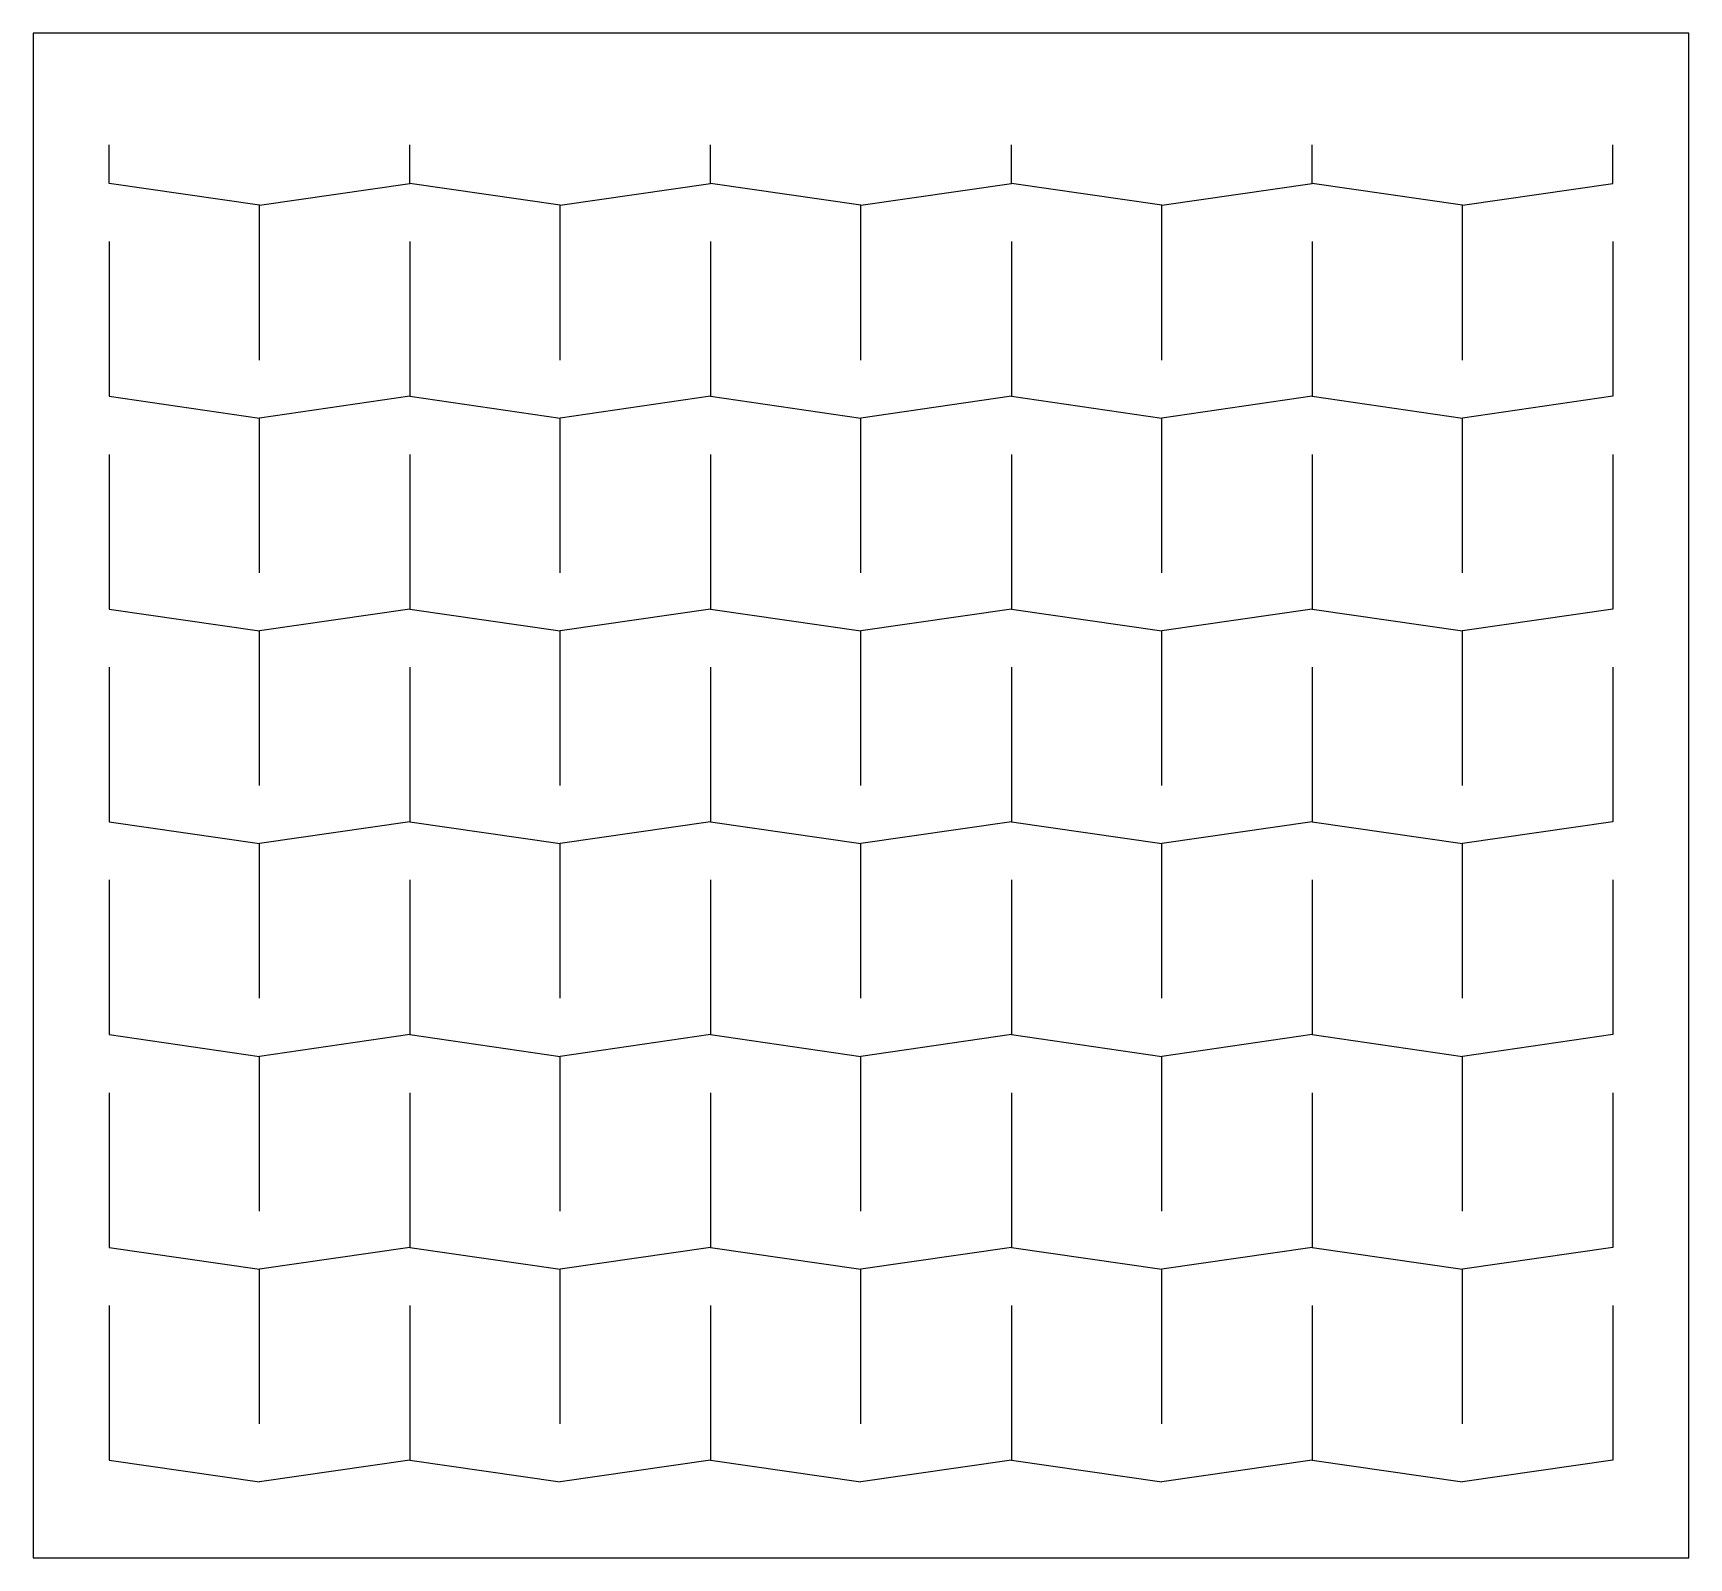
# Model space of a CAD drawing. Header units: metres. Extents: x -10 to 208, y -10 to 191.
import ezdxf

# ---------------------------------------------------------------- set-up
doc = ezdxf.new("R2010")
doc.units = ezdxf.units.M

msp = doc.modelspace()

# ---------------------------------------------------------------- linework, layer by layer
at = {"color": 1}
for points in [[(-10, -10, 0), (207.95, -10, 0), (207.95, 190.66, 0), (-10, 190.66, 0), (-10, -10, 0)], [(0, 170.86, 0), (0, 175.95, 0)], [(39.59, 170.86, 0), (39.59, 175.95, 0)], [(79.18, 170.86, 0), (79.18, 175.95, 0)], [(118.77, 170.86, 0), (118.77, 175.95, 0)], [(158.36, 170.86, 0), (158.36, 175.95, 0)], [(197.95, 170.86, 0), (197.95, 175.95, 0)], [(19.79, 168, 0), (0, 170.86, 0)], [(19.79, 168, 0), (39.59, 170.86, 0)], [(59.38, 168, 0), (39.59, 170.86, 0)], [(59.38, 168, 0), (79.18, 170.86, 0)], [(98.97, 168, 0), (79.18, 170.86, 0)], [(98.97, 168, 0), (118.77, 170.86, 0)], [(138.56, 168, 0), (118.77, 170.86, 0)], [(138.56, 168, 0), (158.36, 170.86, 0)], [(178.15, 168, 0), (158.36, 170.86, 0)], [(178.15, 168, 0), (197.95, 170.86, 0)], [(19.79, 147.64, 0), (19.79, 168, 0)], [(59.38, 147.64, 0), (59.38, 168, 0)], [(98.97, 147.64, 0), (98.97, 168, 0)], [(138.56, 147.64, 0), (138.56, 168, 0)], [(178.15, 147.64, 0), (178.15, 168, 0)], [(0, 163.22, 0), (0, 142.86, 0)], [(39.59, 163.22, 0), (39.59, 142.86, 0)], [(79.18, 163.22, 0), (79.18, 142.86, 0)], [(118.77, 163.22, 0), (118.77, 142.86, 0)], [(158.36, 163.22, 0), (158.36, 142.86, 0)], [(197.95, 163.22, 0), (197.95, 142.86, 0)], [(0, 142.86, 0), (19.79, 140, 0)], [(39.59, 142.86, 0), (19.79, 140, 0)], [(39.59, 142.86, 0), (59.38, 140, 0)], [(79.18, 142.86, 0), (59.38, 140, 0)], [(79.18, 142.86, 0), (98.97, 140, 0)], [(118.77, 142.86, 0), (98.97, 140, 0)], [(118.77, 142.86, 0), (138.56, 140, 0)], [(158.36, 142.86, 0), (138.56, 140, 0)], [(158.36, 142.86, 0), (178.15, 140, 0)], [(197.95, 142.86, 0), (178.15, 140, 0)], [(19.79, 119.64, 0), (19.79, 140, 0)], [(59.38, 119.64, 0), (59.38, 140, 0)], [(98.97, 119.64, 0), (98.97, 140, 0)], [(138.56, 119.64, 0), (138.56, 140, 0)], [(178.15, 119.64, 0), (178.15, 140, 0)], [(0, 135.22, 0), (0, 114.86, 0)], [(39.59, 135.22, 0), (39.59, 114.86, 0)], [(79.18, 135.22, 0), (79.18, 114.86, 0)], [(118.77, 135.22, 0), (118.77, 114.86, 0)], [(158.36, 135.22, 0), (158.36, 114.86, 0)], [(197.95, 135.22, 0), (197.95, 114.86, 0)], [(0, 114.86, 0), (19.79, 112, 0)], [(39.59, 114.86, 0), (19.79, 112, 0)], [(39.59, 114.86, 0), (59.38, 112, 0)], [(79.18, 114.86, 0), (59.38, 112, 0)], [(79.18, 114.86, 0), (98.97, 112, 0)], [(118.77, 114.86, 0), (98.97, 112, 0)], [(118.77, 114.86, 0), (138.56, 112, 0)], [(158.36, 114.86, 0), (138.56, 112, 0)], [(158.36, 114.86, 0), (178.15, 112, 0)], [(197.95, 114.86, 0), (178.15, 112, 0)], [(19.79, 91.64, 0), (19.79, 112, 0)], [(59.38, 91.64, 0), (59.38, 112, 0)], [(98.97, 91.64, 0), (98.97, 112, 0)], [(138.56, 91.64, 0), (138.56, 112, 0)], [(178.15, 91.64, 0), (178.15, 112, 0)], [(0, 107.22, 0), (0, 86.86, 0)], [(39.59, 107.22, 0), (39.59, 86.86, 0)], [(79.18, 107.22, 0), (79.18, 86.86, 0)], [(118.77, 107.22, 0), (118.77, 86.86, 0)], [(158.36, 107.22, 0), (158.36, 86.86, 0)], [(197.95, 107.22, 0), (197.95, 86.86, 0)], [(0, 86.86, 0), (19.79, 84, 0)], [(39.59, 86.86, 0), (19.79, 84, 0)], [(39.59, 86.86, 0), (59.38, 84, 0)], [(79.18, 86.86, 0), (59.38, 84, 0)], [(79.18, 86.86, 0), (98.97, 84, 0)], [(118.77, 86.86, 0), (98.97, 84, 0)], [(118.77, 86.86, 0), (138.56, 84, 0)], [(158.36, 86.86, 0), (138.56, 84, 0)], [(158.36, 86.86, 0), (178.15, 84, 0)], [(197.95, 86.86, 0), (178.15, 84, 0)], [(19.79, 63.64, 0), (19.79, 84, 0)], [(59.38, 63.64, 0), (59.38, 84, 0)], [(98.97, 63.64, 0), (98.97, 84, 0)], [(138.56, 63.64, 0), (138.56, 84, 0)], [(178.15, 63.64, 0), (178.15, 84, 0)], [(0, 79.22, 0), (0, 58.86, 0)], [(39.59, 79.22, 0), (39.59, 58.86, 0)], [(79.18, 79.22, 0), (79.18, 58.86, 0)], [(118.77, 79.22, 0), (118.77, 58.86, 0)], [(158.36, 79.22, 0), (158.36, 58.86, 0)], [(197.95, 79.22, 0), (197.95, 58.86, 0)], [(0, 58.86, 0), (19.79, 56, 0)], [(39.59, 58.86, 0), (19.79, 56, 0)], [(39.59, 58.86, 0), (59.38, 56, 0)], [(79.18, 58.86, 0), (59.38, 56, 0)], [(79.18, 58.86, 0), (98.97, 56, 0)], [(118.77, 58.86, 0), (98.97, 56, 0)], [(118.77, 58.86, 0), (138.56, 56, 0)], [(158.36, 58.86, 0), (138.56, 56, 0)], [(158.36, 58.86, 0), (178.15, 56, 0)], [(197.95, 58.86, 0), (178.15, 56, 0)], [(19.79, 35.64, 0), (19.79, 56, 0)], [(59.38, 35.64, 0), (59.38, 56, 0)], [(98.97, 35.64, 0), (98.97, 56, 0)], [(138.56, 35.64, 0), (138.56, 56, 0)], [(178.15, 35.64, 0), (178.15, 56, 0)], [(0, 51.22, 0), (0, 30.86, 0)], [(39.59, 51.22, 0), (39.59, 30.86, 0)], [(79.18, 51.22, 0), (79.18, 30.86, 0)], [(118.77, 51.22, 0), (118.77, 30.86, 0)], [(158.36, 51.22, 0), (158.36, 30.86, 0)], [(197.95, 51.22, 0), (197.95, 30.86, 0)], [(0, 30.86, 0), (19.79, 28, 0)], [(39.59, 30.86, 0), (19.79, 28, 0)], [(39.59, 30.86, 0), (59.38, 28, 0)], [(79.18, 30.86, 0), (59.38, 28, 0)], [(79.18, 30.86, 0), (98.97, 28, 0)], [(118.77, 30.86, 0), (98.97, 28, 0)], [(118.77, 30.86, 0), (138.56, 28, 0)], [(158.36, 30.86, 0), (138.56, 28, 0)], [(158.36, 30.86, 0), (178.15, 28, 0)], [(197.95, 30.86, 0), (178.15, 28, 0)], [(19.79, 7.64, 0), (19.79, 28, 0)], [(59.38, 7.64, 0), (59.38, 28, 0)], [(98.97, 7.64, 0), (98.97, 28, 0)], [(138.56, 7.64, 0), (138.56, 28, 0)], [(178.15, 7.64, 0), (178.15, 28, 0)], [(0, 23.22, 0), (0, 2.86, 0)], [(39.59, 23.22, 0), (39.59, 2.86, 0)], [(79.18, 23.22, 0), (79.18, 2.86, 0)], [(118.77, 23.22, 0), (118.77, 2.86, 0)], [(158.36, 23.22, 0), (158.36, 2.86, 0)], [(197.95, 23.22, 0), (197.95, 2.86, 0)], [(0, 2.86, 0), (19.79, 0, 0)], [(39.59, 2.86, 0), (19.79, 0, 0)], [(39.59, 2.86, 0), (59.38, 0, 0)], [(79.18, 2.86, 0), (59.38, 0, 0)], [(79.18, 2.86, 0), (98.97, 0, 0)], [(118.77, 2.86, 0), (98.97, 0, 0)], [(118.77, 2.86, 0), (138.56, 0, 0)], [(158.36, 2.86, 0), (138.56, 0, 0)], [(158.36, 2.86, 0), (178.15, 0, 0)], [(197.95, 2.86, 0), (178.15, 0, 0)]]:
    msp.add_polyline3d(points, dxfattribs=at)

doc.saveas('drawing.dxf')
